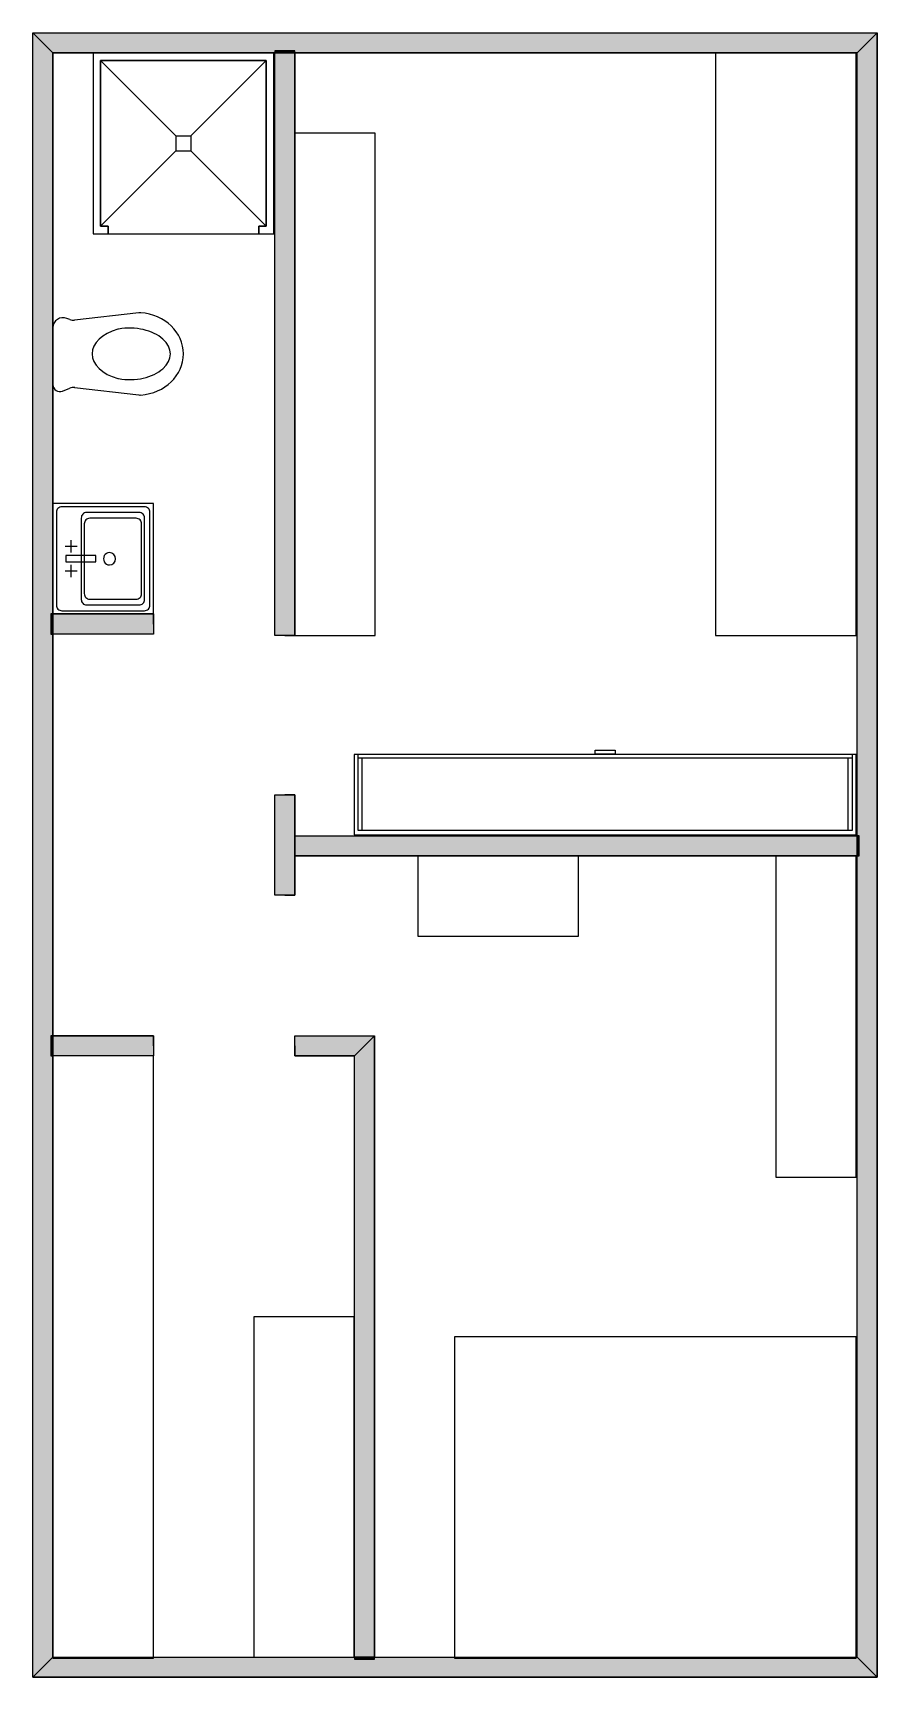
# Model space of a CAD drawing. Extents: x 0 to 4205, y 6 to 8193.
import ezdxf

# ---------------------------------------------------------------- set-up
doc = ezdxf.new("R2010")
doc.units = 0
doc.header["$LTSCALE"] = 48.49248
doc.header["$MEASUREMENT"] = 0
doc.layers.add('OCCUPIED', color=7, linetype='CONTINUOUS')
doc.layers.add('WALL', color=7, linetype='CONTINUOUS')

msp = doc.modelspace()

# ---------------------------------------------------------------- hatches: boundary and pattern name
at = {"layer": 'WALL'}
for points in [[(0, 8193.3), (4205, 8193.3), (4105, 8093.3), (100, 8093.3)], [(0, 6.4), (0, 8193.3), (100, 8093.3), (100, 106.4)], [(4105, 106.4), (4105, 8093.3), (4205, 8193.3), (4205, 6.4)], [(1205, 8093.3), (1305, 8093.3), (1305, 8103.3), (1205, 8103.3)], [(1205, 5193.3), (1205, 8093.3), (1305, 8093.3), (1305, 5193.3), (1255, 5193.3)], [(100, 5200), (100, 5300), (90, 5300), (90, 5200)], [(600, 5200), (100, 5200), (100, 5300), (600, 5300), (600, 5250)], [(1205, 3900), (1205, 4400), (1255, 4400), (1305, 4400), (1305, 3900), (1255, 3900)], [(1305, 4195), (4105, 4195), (4105, 4095), (1305, 4095), (1305, 4145)], [(4105, 4195), (4105, 4095), (4115, 4095), (4115, 4195)], [(100, 3100), (100, 3200), (90, 3200), (90, 3100)], [(600, 3100), (100, 3100), (100, 3200), (600, 3200), (600, 3150)], [(1305, 3200), (1702, 3200), (1602, 3100), (1305, 3100), (1305, 3150)], [(1602, 106.4), (1602, 3100), (1702, 3200), (1702, 106.4)], [(100, 106.4), (4105, 106.4), (4205, 6.4), (0, 6.4)], [(1702, 106.4), (1602, 106.4), (1602, 96.4), (1702, 96.4)]]:
    msp.add_hatch(color=253, dxfattribs=at).paths.add_polyline_path(points)

# ---------------------------------------------------------------- linework, layer by layer
at = {"layer": 'OCCUPIED', "linetype": 'CONTINUOUS'}
for p, q in [((337.5, 8055.8), (712.5, 7680.8)), ((1162.5, 8055.8), (787.5, 7680.8)), ((712.5, 7605.8), (337.5, 7230.8)), ((787.5, 7605.8), (1162.5, 7230.8)), ((528.4, 6799.5), (208.1, 6762.5)), ((100, 6725.5), (100, 6441.5)), ((183.4, 6765.9), (168.9, 6771.8)), ((147.7, 6409.6), (183.4, 6424.2)), ((208.1, 6427.6), (528.4, 6390.5)), ((191.3, 5605.6), (191.3, 5666.7)), ((160.2, 5637.7), (220.3, 5637.7)), ((160.2, 5515.5), (220.3, 5515.5)), ((191.3, 5483.3), (191.3, 5544.4)), ((4080, 4582), (1620, 4582)), ((1640, 4222), (1640, 4582)), ((4060, 4222), (4060, 4582))]:
    msp.add_line(p, q, dxfattribs=at)
for points in [[(375, 7193.3), (375, 7230.8), (337.5, 7230.8), (337.5, 8055.8), (1162.5, 8055.8), (1162.5, 7230.8), (1125, 7230.8), (1125, 7193.3), (1200, 7193.3), (1200, 8093.3), (300, 8093.3), (300, 7193.3)], [(375, 7193.3), (1125, 7193.3), (1125, 7230.8), (1162.5, 7230.8), (1162.5, 8055.8), (337.5, 8055.8), (337.5, 7230.8), (375, 7230.8)], [(3400, 5193.3), (4100, 5193.3), (4100, 8093.3), (3400, 8093.3)], [(1305, 5193.3), (1705, 5193.3), (1705, 7693.3), (1305, 7693.3)], [(600, 5300), (600, 5850), (100, 5850), (100, 5300)], [(314.3, 5559.7), (314.3, 5590.3), (163.9, 5590.3), (163.9, 5559.7)], [(4100, 4200), (4100, 4600), (1600, 4600), (1600, 4200)], [(4080, 4222), (1620, 4222), (1620, 4602), (4080, 4602)], [(2900, 4602), (2800, 4602), (2800, 4622), (2900, 4622)], [(2716.8, 3695), (2716.8, 4095), (1916.8, 4095), (1916.8, 3695)], [(3700, 2495), (4100, 2495), (4100, 4095), (3700, 4095)], [(100, 100), (600, 100), (600, 3100), (100, 3100)], [(1100, 106.4), (1600, 106.4), (1600, 1800), (1100, 1800)], [(2100, 100), (4100, 100), (4100, 1700), (2100, 1700)]]:
    msp.add_lwpolyline(points, close=True, dxfattribs=at)
for points in [[(712.5, 7680.8), (787.5, 7680.8), (787.5, 7605.8)], [(712.5, 7680.8), (712.5, 7605.8), (787.5, 7605.8)]]:
    msp.add_lwpolyline(points, dxfattribs=at)
for points in [[(583.1, 5806.3, 0.414214), (556, 5833.8), (144, 5833.8, 0.414214), (116.9, 5806.3), (116.9, 5343.7, 0.414214), (144, 5316.2), (556, 5316.2, 0.414214), (583.1, 5343.7)], [(556.8, 5777.6, 0.414214), (529.7, 5805.1), (268, 5805.1, 0.414214), (241, 5777.6), (241, 5372.4, 0.414214), (268, 5344.9), (529.7, 5344.9, 0.414214), (556.8, 5372.4)], [(541.7, 5748.8, 0.414214), (514.7, 5776.3), (283.1, 5776.3, 0.414214), (256, 5748.8), (256, 5401.2, 0.414214), (283.1, 5373.7), (514.7, 5373.7, 0.414214), (541.7, 5401.2)]]:
    msp.add_lwpolyline(points, format="xyb", close=True, dxfattribs=at)
for centre, radius, start, end in [((534.2, 6749.8), 50, 86.02307, 96.58851), ((150, 6725.5), 50, 67.76427, 180), ((202.4, 6812.2), 50, 247.76427, 276.58851), ((435.9, 6669.2), 50, 99.9939, 105.17302), ((435.9, 6520.8), 50, 254.82698, 260.0061), ((134.5, 6441.5), 34.5, 180, 292.31599), ((202.4, 6378), 50, 83.38508, 112.316), ((534.2, 6440.2), 50, 263.38508, 273.97637)]:
    msp.add_arc(centre, radius, start, end, dxfattribs=at)
for centre, major_axis, ratio, start_param, end_param in [((519.7, 6595), (230.3, 0), 0.891698, 4.790187, 1.492988), ((506.2, 6595), (211.2, 0), 0.630769, 1.976838, 4.306348), ((481.9, 6595), (203.1, 0), 0.630769, 4.439966, 1.84322), ((382, 5575), (0, 30.6), 0.984279, 0, 3.141593), ((382, 5575), (0, 30.6), 0.984279, 3.141593, 6.283185)]:
    msp.add_ellipse(centre, major_axis=major_axis, ratio=ratio, start_param=start_param, end_param=end_param, dxfattribs=at)
at = {"layer": 'WALL', "linetype": 'CONTINUOUS'}
for p, q in [((0, 8193.3), (4205, 8193.3)), ((0, 6.4), (0, 8193.3)), ((4205, 6.4), (4205, 8193.3)), ((100, 8093.3), (4105, 8093.3)), ((100, 106.4), (100, 8093.3)), ((4105, 106.4), (4105, 8093.3)), ((1702, 106.4), (1702, 3200)), ((1602, 106.4), (1602, 3100)), ((100, 106.4), (4105, 106.4)), ((0, 6.4), (4205, 6.4))]:
    msp.add_line(p, q, dxfattribs=at)
for points in [[(0, 8193.3), (4205, 8193.3), (4105, 8093.3), (100, 8093.3)], [(0, 6.4), (0, 8193.3), (100, 8093.3), (100, 106.4)], [(4105, 106.4), (4105, 8093.3), (4205, 8193.3), (4205, 6.4)], [(1205, 8093.3), (1305, 8093.3), (1305, 8103.3), (1205, 8103.3)], [(1205, 5193.3), (1205, 8093.3), (1305, 8093.3), (1305, 5193.3), (1255, 5193.3)], [(100, 5200), (100, 5300), (90, 5300), (90, 5200)], [(600, 5200), (100, 5200), (100, 5300), (600, 5300), (600, 5250)], [(1205, 3900), (1205, 4400), (1255, 4400), (1305, 4400), (1305, 3900), (1255, 3900)], [(1305, 4195), (4105, 4195), (4105, 4095), (1305, 4095), (1305, 4145)], [(4105, 4195), (4105, 4095), (4115, 4095), (4115, 4195)], [(100, 3100), (100, 3200), (90, 3200), (90, 3100)], [(600, 3100), (100, 3100), (100, 3200), (600, 3200), (600, 3150)], [(1305, 3200), (1702, 3200), (1602, 3100), (1305, 3100), (1305, 3150)], [(1602, 106.4), (1602, 3100), (1702, 3200), (1702, 106.4)], [(100, 106.4), (4105, 106.4), (4205, 6.4), (0, 6.4)], [(1702, 106.4), (1602, 106.4), (1602, 96.4), (1702, 96.4)]]:
    msp.add_lwpolyline(points, close=True, dxfattribs=at)
for points in [[(1255, 5193.3), (1205, 5193.3), (1205, 8093.3)], [(1255, 5193.3), (1305, 5193.3), (1305, 8093.3)], [(600, 5250), (600, 5300), (100, 5300)], [(600, 5250), (600, 5200), (100, 5200)], [(1255, 3900), (1205, 3900), (1205, 4400), (1255, 4400)], [(1255, 3900), (1305, 3900), (1305, 4400), (1255, 4400)], [(1305, 4145), (1305, 4195), (4105, 4195)], [(1305, 4145), (1305, 4095), (4105, 4095)], [(600, 3150), (600, 3200), (100, 3200)], [(1305, 3150), (1305, 3200), (1702, 3200)], [(600, 3150), (600, 3100), (100, 3100)], [(1305, 3150), (1305, 3100), (1602, 3100)]]:
    msp.add_lwpolyline(points, dxfattribs=at)

doc.saveas('drawing.dxf')
